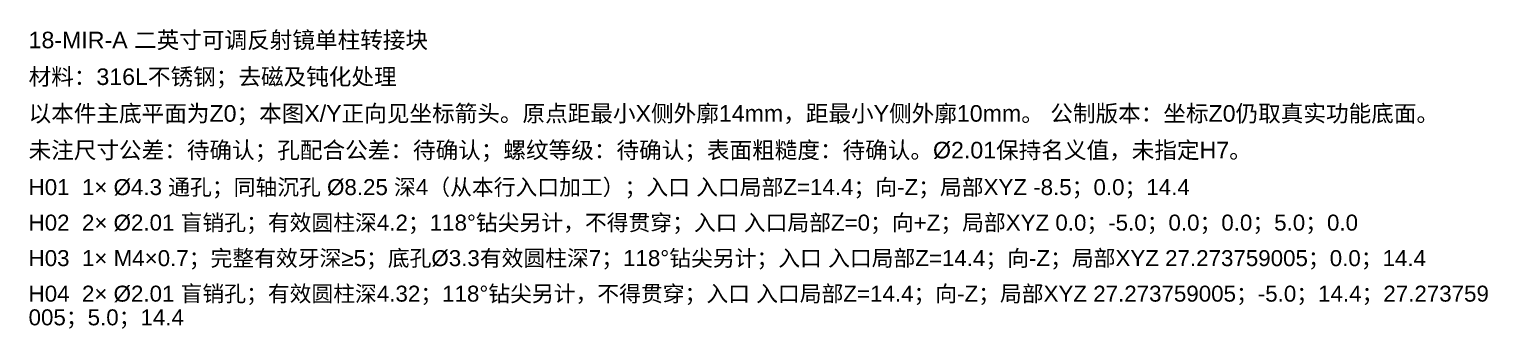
# Model space of a CAD drawing. Header units: millimetres. Extents: x 14 to 338, y 36 to 137.
# Drawn here: x 215 to 338.2, y 111.3 to 136.6 of the extents above; entities that cross this region are included whole.
import ezdxf

# ---------------------------------------------------------------- set-up
doc = ezdxf.new("R2010")
doc.units = ezdxf.units.MM
doc.layers.add('ANNOTATIONS', color=7, linetype='CONTINUOUS', lineweight=18)
doc.styles.add('CJK', font='Arial Unicode.ttf')

msp = doc.modelspace()

# ---------------------------------------------------------------- texts
at = {"layer": 'ANNOTATIONS', "style": 'CJK'}
for s, height, p in [('18-MIR-A 二英寸可调反射镜单柱转接块', 1.4, (215, 135)), ('材料：316L不锈钢；去磁及钝化处理', 1.4, (215, 131.9)), ('以本件主底平面为Z0；本图X/Y正向见坐标箭头。原点距最小X侧外廓14mm，距最小Y侧外廓10mm。 公制版本：坐标Z0仍取真实功能底面。', 1.4, (215, 128.8)), ('未注尺寸公差：待确认；孔配合公差：待确认；螺纹等级：待确认；表面粗糙度：待确认。Ø2.01保持名义值，未指定H7。', 1.4, (215, 125.7)), ('H01  1× Ø4.3 通孔；同轴沉孔 Ø8.25 深4（从本行入口加工）；入口 入口局部Z=14.4；向-Z；局部XYZ -8.5；0.0；14.4', 1.35, (215, 122.6)), ('H02  2× Ø2.01 盲销孔；有效圆柱深4.2；118°钻尖另计，不得贯穿；入口 入口局部Z=0；向+Z；局部XYZ 0.0；-5.0；0.0；0.0；5.0；0.0', 1.35, (215, 119.6)), ('H03  1× M4×0.7；完整有效牙深≥5；底孔Ø3.3有效圆柱深7；118°钻尖另计；入口 入口局部Z=14.4；向-Z；局部XYZ 27.273759005；0.0；14.4', 1.35, (215, 116.6)), ('H04  2× Ø2.01 盲销孔；有效圆柱深4.32；118°钻尖另计，不得贯穿；入口 入口局部Z=14.4；向-Z；局部XYZ 27.273759005；-5.0；14.4；27.273759', 1.35, (215, 113.6)), ('005；5.0；14.4', 1.35, (215, 111.6))]:
    msp.add_text(s, height=height, dxfattribs=at).set_placement(p)

doc.saveas('drawing.dxf')
